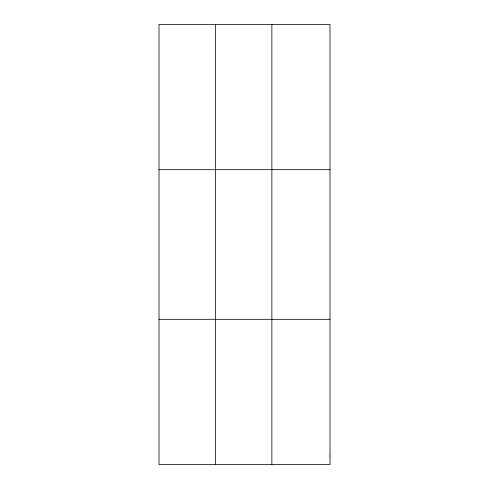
<?xml version="1.0" encoding="UTF-8"?>
<svg xmlns="http://www.w3.org/2000/svg" width="489" height="489" viewBox="0 0 489 489"><rect width="100%" height="100%" fill="white"/><g stroke="black" fill="none" stroke-linecap="round" stroke-linejoin="round"><path stroke-width="0.73" d="M215.429 24.45L215.429 464.55M271.86 24.45L271.86 464.55M158.998 169.683L330.002 169.683M158.998 319.317L330.002 319.317M330.002 456.005L330.002 464.55L158.998 464.55L158.998 24.45L330.002 24.45L330.002 456.005"/></g></svg>
